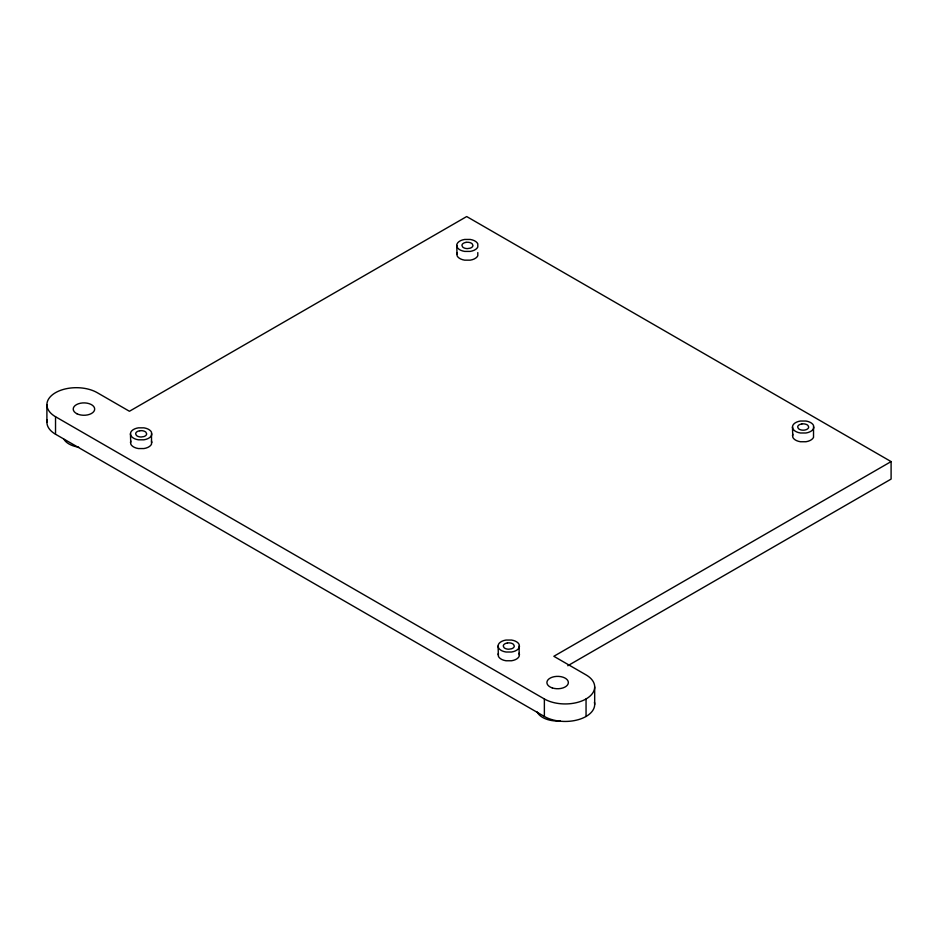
<?xml version="1.0" encoding="UTF-8"?>
<svg xmlns="http://www.w3.org/2000/svg" width="938" height="938" viewBox="0 0 938 938"><rect width="100%" height="100%" fill="white"/><g stroke="black" fill="none" stroke-linecap="round" stroke-linejoin="round"><path stroke-width="1.41" d="M130.441 433.825L130.804 432.219A10.717 6.191 0 0 1 138.378 427.845L143.936 427.845A10.717 6.191 0 0 1 151.51 432.219L151.51 444.178A10.717 6.191 0 0 1 143.936 448.552L138.378 448.552A10.717 6.191 0 0 1 130.804 444.178L130.441 433.825L130.804 435.42A10.717 6.191 0 0 0 138.378 439.805L143.936 439.805A10.717 6.191 0 0 0 151.51 435.42L151.874 433.825M130.441 442.572L130.804 440.977M456.724 245.428L457.087 243.821A10.717 6.191 0 0 1 464.662 239.448L470.219 239.448A10.717 6.191 0 0 1 477.794 243.821L477.794 247.034A10.717 6.191 0 0 1 470.219 251.407L464.662 251.407A10.717 6.191 0 0 1 457.087 247.034L456.724 245.428L457.087 255.781A10.717 6.191 0 0 0 464.662 260.154L470.219 260.154A10.717 6.191 0 0 0 477.794 255.781L477.794 252.58M456.724 254.175L457.087 252.58M498.066 646.036L498.43 644.441A10.717 6.191 0 0 1 506.004 640.056L511.55 640.056A10.717 6.191 0 0 1 519.136 644.441L519.136 656.389A10.717 6.191 0 0 1 511.55 660.762L506.004 660.762A10.717 6.191 0 0 1 498.43 656.389L498.066 646.036L498.43 647.642A10.717 6.191 0 0 0 506.004 652.016L511.55 652.016A10.717 6.191 0 0 0 519.136 647.642L519.5 646.036M498.066 654.783L498.43 653.188M792.458 427.013L792.821 425.418A10.717 6.191 0 0 1 800.407 421.033L805.953 421.033A10.717 6.191 0 0 1 813.527 425.418L813.527 437.366A10.717 6.191 0 0 1 805.953 441.739L800.407 441.739A10.717 6.191 0 0 1 792.821 437.366L792.458 427.013L792.821 428.619A10.717 6.191 0 0 0 800.407 432.993L805.953 432.993A10.717 6.191 0 0 0 813.527 428.619L813.903 427.013M792.458 435.771L792.821 434.165M567.783 665.745L891.1 479.084L891.1 461.59L553.842 656.295L586.051 674.891A29.477 17.013 0 0 1 586.051 698.962L586.051 716.468M891.1 461.59L466.69 216.549L129.432 411.266L97.212 392.67A29.477 17.013 0 0 0 55.53 392.67A29.477 17.013 0 0 0 55.53 416.73L55.53 434.235L544.368 716.468A29.477 17.013 0 0 0 578.242 719.692A29.477 17.013 0 0 0 594.434 702.21M55.53 416.73L544.368 698.962A29.477 17.013 0 0 0 586.051 698.962M519.136 653.188L519.5 654.783M151.51 440.977L151.874 442.572M594.68 686.933L594.68 704.426M544.368 698.962L544.368 716.468M46.9 404.7L46.9 422.206M55.53 434.235A29.477 17.013 0 0 1 47.158 419.99M560.396 720.923A21.164 12.217 0 0 1 537.181 711.965M78.675 447.168A21.164 12.217 0 0 1 63.972 439.371M466.092 242.356L464.697 242.684A5.499 3.177 0 0 0 461.942 245.428L462.68 247.011A5.499 3.177 0 0 0 467.441 248.605L470.184 248.171A5.499 3.177 0 0 0 472.94 245.428L472.201 243.845A5.499 3.177 0 0 0 467.441 242.25L466.092 242.356M139.809 430.753L138.414 431.07A5.499 3.177 0 0 0 135.658 433.825L136.397 435.408A5.499 3.177 0 0 0 141.157 437.002L143.901 436.569A5.499 3.177 0 0 0 146.656 433.825L145.918 432.23A5.499 3.177 0 0 0 141.157 430.648L139.809 430.753M801.826 423.941L800.431 424.269A5.499 3.177 0 0 0 797.687 427.013L798.414 428.607A5.499 3.177 0 0 0 804.605 430.085A5.499 3.177 0 0 0 808.673 427.013L807.946 425.43A5.499 3.177 0 0 0 803.174 423.847L801.826 423.941M507.435 642.964L506.028 643.292A5.499 3.177 0 0 0 503.284 646.036L504.023 647.619A5.499 3.177 0 0 0 508.783 649.213L511.527 648.791A5.499 3.177 0 0 0 514.282 646.036L513.543 644.453A5.499 3.177 0 0 0 508.783 642.858L507.435 642.964M552.271 687.917A10.728 6.191 0 0 0 568.358 682.547A10.728 6.191 0 0 0 552.271 677.189A10.728 6.191 0 0 0 552.271 687.917M76.963 413.775A10.728 6.191 0 0 0 94.492 410.234A10.728 6.191 0 0 0 80.41 403.234A10.728 6.191 0 0 0 76.963 413.775"/></g></svg>
